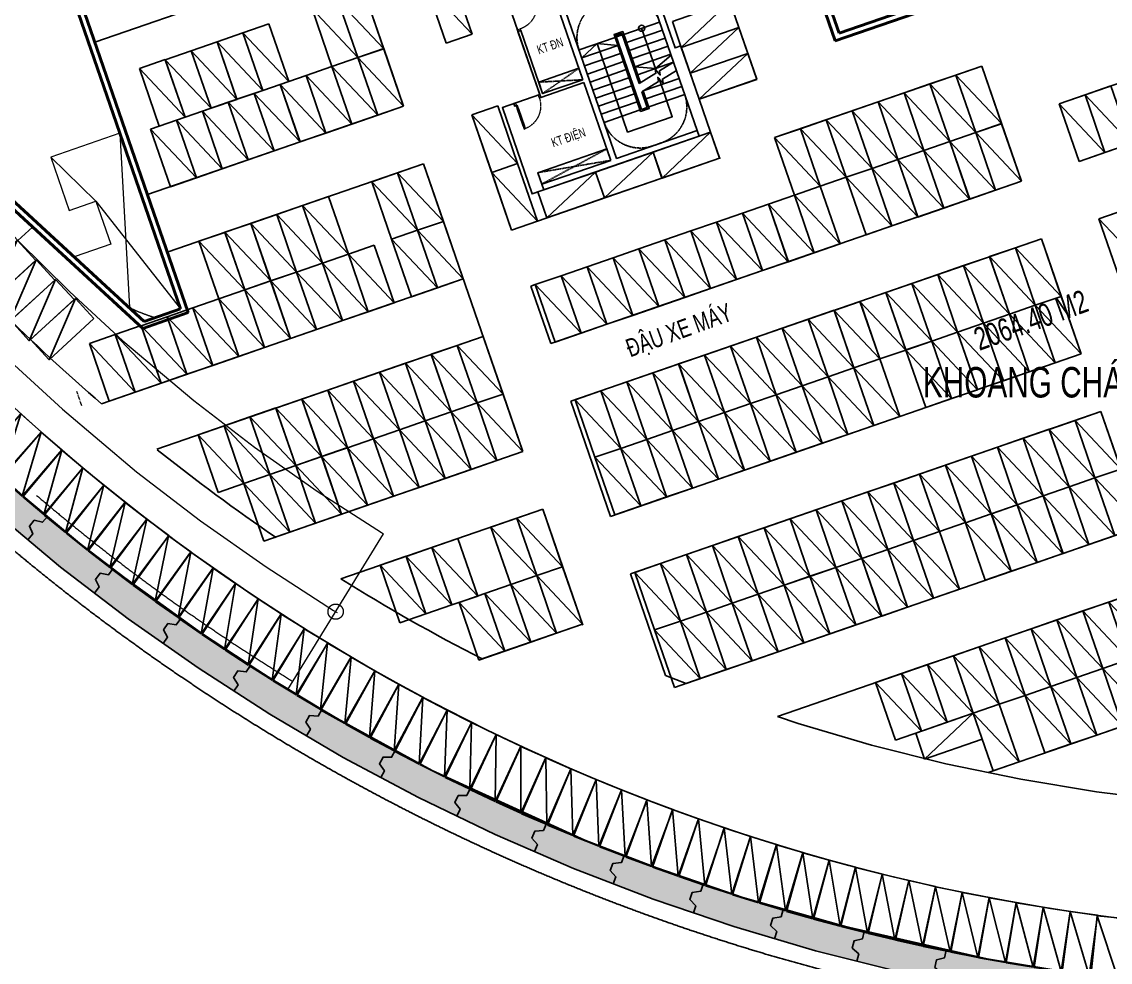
# Model space of a CAD drawing. Header units: millimetres. Extents: x -1534340 to 1713810, y -1348191 to 1114081.
# Drawn here: x 1223628 to 1259372, y -718227 to -687338 of the extents above; entities that cross this region are included whole.
import ezdxf
from ezdxf.enums import TextEntityAlignment as Align

# ---------------------------------------------------------------- set-up
doc = ezdxf.new("R2010")
doc.units = ezdxf.units.MM
doc.header["$LTSCALE"] = 100
for name, pattern in [('CENTER', [2, 1.25, -0.25, 0.25, -0.25]), ('DASHED', [4.5, 3, -1.5]), ('HIDDEN', [0.375, 0.25, -0.125]), ('HIDDEN2', [0.1875, 0.125, -0.0625]), ('Xref_ST_MBDV Cot vach 30.7.2022$0$DASHDOT', [1, 0.5, -0.25, 0, -0.25]), ('Xref_ST_MBDV Cot vach 30.7.2022$0$HIDDEN', [0.375, 0.25, -0.125])]:
    doc.linetypes.add(name, pattern=pattern)
for name, color, linetype in [('ccu12-Manh', 8, 'Continuous'), ('KT-Kich thuoc', 9, 'Continuous'), ('Wall FF', 4, 'Continuous'), ('xemay', 39, 'Continuous'), ('Xref_ST_MBDV Cot vach 30.7.2022$0$A-FLOR-STRS-ARROW', 8, 'Continuous'), ('Xref_ST_MBDV Cot vach 30.7.2022$0$IDEA - dim', 251, 'Continuous'), ('Xref_ST_MBDV Cot vach 30.7.2022$0$KT-Khuat', 9, 'Xref_ST_MBDV Cot vach 30.7.2022$0$HIDDEN'), ('Xref_ST_MBDV Cot vach 30.7.2022$0$KT-Net manh', 139, 'Continuous'), ('Xref_ST_MBDV Cot vach 30.7.2022$0$KT-Text', 7, 'Continuous'), ('Xref_ST_MBDV Cot vach 30.7.2022$0$KT-Thay', 7, 'Continuous'), ('Xref_ST_MBDV Cot vach 30.7.2022$0$Xref_ST_MBDV Cot vach 30.7.2022|Xref_ST_MBDV Cot vach 30.7.2022|Xref_ST_MBDV Cot vach 30.7.2022|Xref_ST_MBDV Cot vach 30.7.2022|A-CORE-OTLN', 2, 'Continuous'), ('Xref_ST_MBDV Cot vach 30.7.2022$0$Xref_ST_MBDV Cot vach 30.7.2022|Xref_ST_MBDV Cot vach 30.7.2022|Xref_ST_MBDV Cot vach 30.7.2022|Xref_ST_MBDV Cot vach 30.7.2022|A-WALL-PATT', 251, 'Continuous'), ('Xref_ST_MBDV Cot vach 30.7.2022$0$Xref_ST_MBDV Cot vach 30.7.2022|Xref_ST_MBDV Cot vach 30.7.2022|Xref_ST_MBDV Cot vach 30.7.2022|Xref_ST_MBDV Cot vach 30.7.2022|ccu12-Thay', 7, 'Continuous'), ('Xref_ST_MBDV Cot vach 30.7.2022$0$Xref_ST_MBDV Cot vach 30.7.2022|Xref_ST_MBDV Cot vach 30.7.2022|Xref_ST_MBDV Cot vach 30.7.2022|Xref_ST_MBDV Cot vach 30.7.2022|Site_plot line', 1, 'Xref_ST_MBDV Cot vach 30.7.2022$0$DASHDOT')]:
    doc.layers.add(name, color=color, linetype=linetype)
for name, color, linetype, lineweight in [('CUA', 37, 'Continuous', 13), ('KT-GIAO THONG HAM', 42, 'Continuous', 13), ('KT-Net cat', 1, 'Continuous', 40), ('KT-Net khuat', 8, 'HIDDEN', 18), ('KT-Net truc', 18, 'CENTER', 9), ('SPE-MEP-HVAC', 140, 'Continuous', 0), ('Xref_ST_MBDV Cot vach 30.7.2022$0$CUA', 37, 'Continuous', 13)]:
    doc.layers.add(name, color=color, linetype=linetype, lineweight=lineweight)
doc.styles.add('Xref_ST_MBDV Cot vach 30.7.2022$0$Arial', font='arial.ttf', dxfattribs={"width": 0.7})

# ---------------------------------------------------------------- blocks, each defined once
blk = doc.blocks.new('PQQQQQ')
at = {"layer": 'KT-Net cat'}
for p, q in [((-62143, -128184), (-56415, -144773)), ((-62267, -128438), (-56670, -144649)), ((-64540, -139186), (-57909, -145288)), ((-64387, -139055), (-57861, -145060)), ((-57861, -145060), (-56670, -144649)), ((-57909, -145288), (-56415, -144773))]:
    blk.add_line(p, q, dxfattribs=at)
at = {"layer": 'SPE-MEP-HVAC', "linetype": 'HIDDEN', "ltscale": 1000}
for p, q in [((-58660, -138883), (-58341, -144609)), ((-59446, -141112), (-60929, -139666)), ((-59446, -141111), (-56670, -144649))]:
    blk.add_line(p, q, dxfattribs=at)
blk.add_lwpolyline([(-56669, -144649), (-58660, -138883), (-60929, -139666), (-60325, -141415), (-59446, -141111), (-58956, -142529), (-60128, -142934), (-58341, -144609, 0.038643), (-57498, -144935)], format="xyb", close=True, dxfattribs=at)
blk = doc.blocks.new('*U576')
blk.add_line((-70, 100), (-70, 700))
for points in [[(-50, 0), (-50, 800), (-90, 800), (-90, 0)], [(-50, 100), (-90, 100), (-90, 700), (-50, 700)], [(-900, -100), (-840, -100), (-840, -40), (-850, -40), (-850, 0), (-900, 0)], [(0, -100), (-60, -100), (-60, -40), (-50, -40), (-50, 0), (0, 0)]]:
    blk.add_lwpolyline(points, close=True)
at = {"linetype": 'Xref_ST_MBDV Cot vach 30.7.2022$0$HIDDEN'}
blk.add_arc((-50, 0), 800, 90, 180, dxfattribs=at)
blk = doc.blocks.new('*U193')
blk.add_line((-70, -100), (-70, -700))
for points in [[(-900, 100), (-840, 100), (-840, 40), (-850, 40), (-850, 0), (-900, 0)], [(-50, 0), (-50, -800), (-90, -800), (-90, 0)], [(0, 100), (-60, 100), (-60, 40), (-50, 40), (-50, 0), (0, 0)], [(-50, -100), (-90, -100), (-90, -700), (-50, -700)]]:
    blk.add_lwpolyline(points, close=True)
at = {"linetype": 'Xref_ST_MBDV Cot vach 30.7.2022$0$HIDDEN'}
blk.add_arc((-50, 0), 800, 180, 270, dxfattribs=at)
blk = doc.blocks.new('tuongnam')
at = {"layer": 'Xref_ST_MBDV Cot vach 30.7.2022$0$A-FLOR-STRS-ARROW'}
for points in [[(-43547.2, 14803.2), (-44006.4, 14519.9), (-43983.3, 14386.3), (-44156.3, 14578.9), (-44129.3, 14444.1), (-44681, 14103.7)], [(-43455.5, 14537.7), (-43914.7, 14254.4), (-43891.6, 14120.8), (-44064.6, 14313.4), (-44037.6, 14178.6), (-44589.3, 13838.2)]]:
    blk.add_lwpolyline(points, dxfattribs=at)
at = {"layer": 'Xref_ST_MBDV Cot vach 30.7.2022$0$IDEA - dim', "color": 1}
for p, q in [((-47583.9, 17302.7), (-46523.3, 14230.6)), ((-48659.1, 15820.7), (-48564.6, 15853.3)), ((-48659.1, 15820.7), (-47908.5, 13646.6)), ((-47846.6, 13773.8), (-48564.6, 15853.3)), ((-46490.6, 14136.1), (-47908.5, 13646.6)), ((-46523.3, 14230.6), (-47846.6, 13773.8)), ((-46490.6, 14136.1), (-45609.5, 11583.9)), ((-48791.9, 13447.4), (-48759.2, 13352.9))]:
    blk.add_line(p, q, dxfattribs=at)
for points in [[(-45609.5, 11583.9), (-47878.1, 10800.7), (-47812.8, 10611.7), (-42708.5, 12373.9), (-42773.7, 12563), (-45420.5, 11649.2), (-47770.1, 18455), (-49235.3, 17949.2)], [(-44797.1, 18423.5), (-42773.7, 12563)], [(-44608, 18488.8), (-43498.5, 15275)]]:
    blk.add_lwpolyline(points, dxfattribs=at)
at = {"layer": 'Xref_ST_MBDV Cot vach 30.7.2022$0$KT-Khuat', "linetype": 'Xref_ST_MBDV Cot vach 30.7.2022$0$HIDDEN'}
for p, q in [((-46653.8, 14608.7), (-47846.6, 13773.8)), ((-47977.2, 14151.9), (-46523.3, 14230.6)), ((-45740, 11962), (-47878.1, 10800.7)), ((-48008.6, 11178.8), (-45609.5, 11583.9))]:
    blk.add_line(p, q, dxfattribs=at)
at = {"layer": 'Xref_ST_MBDV Cot vach 30.7.2022$0$KT-Net manh'}
blk.add_line((-44499.2, 15893.4), (-44500.3, 15955.2), dxfattribs=at)
blk.add_line((-44499.2, 15893.4), (-44500.3, 15955.2), dxfattribs=at)
at = {"layer": 'Xref_ST_MBDV Cot vach 30.7.2022$0$KT-Net manh', "linetype": 'Xref_ST_MBDV Cot vach 30.7.2022$0$HIDDEN'}
for points in [[(-44004.1, 16126.6, 0.4141313), (-45593.3, 16900.3), (-45877.4, 16802.2, 0.4141313), (-46650.8, 15212.8, 1.0000292)], [(-43181.7, 13744.5, -0.4141313), (-43955, 12155.1), (-44239.2, 12057.1, -0.4141313), (-45828.4, 12830.8, -1.0000292)]]:
    blk.add_lwpolyline(points, format="xyb", dxfattribs=at)
at = {"layer": 'Xref_ST_MBDV Cot vach 30.7.2022$0$KT-Net manh'}
for points in [[(-44594.9, 15922.6), (-44115.1, 14533.1)], [(-46559.4, 14948.1), (-46060, 15416.8), (-45377.8, 15356.1)], [(-44023.5, 14267.6), (-43811.6, 13654), (-43779, 13559.5), (-43591.4, 13016), (-45056.5, 12510.2), (-46060, 15416.8)], [(-44817.1, 14651.3), (-44138, 14599.3), (-43628.7, 15039.5)]]:
    blk.add_lwpolyline(points, dxfattribs=at)
blk.add_circle((-44594.9, 15922.6), 100, dxfattribs=at)
blk.add_circle((-44594.9, 15922.6), 100, dxfattribs=at)
at = {"layer": 'Xref_ST_MBDV Cot vach 30.7.2022$0$KT-Thay', "extrusion": (-1.21212e-08, -4.22423e-09, 1)}
for p, q in [((-44004.1, 16126.6), (-45185.6, 15718.6)), ((-43912.7, 15861.9), (-45094.3, 15454)), ((-45469.2, 15620.7), (-46650.8, 15212.8)), ((-43821.3, 15597.2), (-45002.9, 15189.3)), ((-45377.8, 15356.1), (-46559.4, 14948.1)), ((-45286.5, 15091.4), (-46468, 14683.5)), ((-43729.9, 15332.6), (-44911.5, 14924.6)), ((-43638.6, 15067.9), (-44820.1, 14660)), ((-45195.1, 14826.7), (-46376.6, 14418.8)), ((-43547.2, 14803.2), (-44728.8, 14395.3)), ((-45103.7, 14562.1), (-46285.3, 14154.1)), ((-45012.3, 14297.4), (-46193.9, 13889.5)), ((-44921, 14032.7), (-46102.5, 13624.8)), ((-43364.4, 14273.9), (-44546, 13866)), ((-43273.1, 14009.2), (-44454.6, 13601.3)), ((-44829.6, 13768), (-46011.1, 13360.1)), ((-43181.7, 13744.5), (-44363.2, 13336.6)), ((-44738.2, 13503.4), (-45919.8, 13095.4)), ((-44646.8, 13238.7), (-45828.4, 12830.8))]:
    blk.add_line(p, q, dxfattribs=at)
at = {"layer": 'Xref_ST_MBDV Cot vach 30.7.2022$0$KT-Thay'}
blk.add_line((-45421.9, 15637.1), (-45232.9, 15702.3), dxfattribs=at)
for points in [[(-44545.7, 13865.1), (-44346.9, 13289.3), (-44630.5, 13191.4), (-45501.8, 15715.3), (-45218.3, 15813.2), (-44637.4, 14130.6)], [(-44589.3, 13838.2), (-44410.5, 13320.3), (-44599.6, 13255), (-45438.3, 15684.3), (-45249.2, 15749.6), (-44681, 14103.7)]]:
    blk.add_lwpolyline(points, dxfattribs=at)
for points in [[(-46523.3, 14230.6), (-46653.8, 14608.7), (-47977.2, 14151.9), (-47846.6, 13773.8)], [(-45609.5, 11583.9), (-45740, 11962), (-48008.6, 11178.8), (-47878.1, 10800.7)]]:
    blk.add_lwpolyline(points, close=True, dxfattribs=at)
at = {"layer": 'Xref_ST_MBDV Cot vach 30.7.2022$0$CUA', "xscale": -1}
for name, p, rotation in [('*U576', (-48858.3, 16704), 289.0471379551669), ('*U193', (-48759.2, 13352.9), 19.04713795517583)]:
    blk.add_blockref(name, p, dxfattribs=dict(at, rotation=rotation))
at = {"layer": 'Xref_ST_MBDV Cot vach 30.7.2022$0$KT-Text', "style": 'Xref_ST_MBDV Cot vach 30.7.2022$0$Arial', "width": 0.7}
for s, p in [('KT ĐN', (-47554.8, 15202.9)), ('KT ĐIỆN', (-46952.3, 12197.8))]:
    blk.add_text(s, height=300, rotation=19.04714, dxfattribs=at).set_placement(p, align=Align.CENTER)
blk = doc.blocks.new('Xref_ST_MBDV Cot vach 30.7.2022$0$Tuong Vay01-flat-1')
at = {"layer": 'Xref_ST_MBDV Cot vach 30.7.2022$0$Xref_ST_MBDV Cot vach 30.7.2022|Xref_ST_MBDV Cot vach 30.7.2022|Xref_ST_MBDV Cot vach 30.7.2022|Xref_ST_MBDV Cot vach 30.7.2022|A-WALL-PATT'}
h = blk.add_hatch(dxfattribs=at)
h.set_pattern_fill('ACET-2D-VATLIEU04', color=256, scale=50, pattern_type=2)
h.set_pattern_definition([(50, (-11139561.84, -1407213.45), (-225.902474, 189.5546825), [37.5, -412.5]), (355, (-11139561.84, -1407213.45), (32.127212, 367.215716), [30, -330]), (100.4514, (-11139531.95, -1407216.06), (-341.231527, -62.944187), [31.870095, -350.571056]), (46.1842, (-11139561.84, -1407113.45), (-319.180497, 306.252097), [56.25, -618.75]), (96.6356, (-11139517.37, -1407120.34), (-516.995922, -60.144022), [47.805144, -525.8565]), (351.1842, (-11139561.84, -1407113.45), (84.740774, 546.39543), [45, -495]), (21, (-11139511.84, -1407138.45), (-105.680822, 275.3079534), [37.5, -412.5]), (326, (-11139511.84, -1407138.45), (206.128805, 305.59852), [30, -330]), (71.4514, (-11139486.97, -1407155.22), (-328.963765, 110.380101), [31.870095, -350.571056]), (37.5, (-11139561.84, -1407213.45), (-78.1345294, 101.8269012), [0, -326, 0, -335, 0, -331.25]), (7.5, (-11139561.84, -1407213.45), (-23.2793464, 176.824191), [0, -191, 0, -318.5, 0, -126.25]), (327.5, (-11139673.34, -1407213.45), (71.9444175, 112.9301145), [0, -125, 0, -390, 0, -517.5000003]), (317.5, (-11139723.34, -1407213.45), (158.0205496, 172.449169), [0, -162.5, 0, -259, 0, -367.5]), (45, (-11139561.84, -1407213.45), (-150.260191, 150.260191), []), (45, (-11139561.84, -1407152.2), (-150.260191, 150.260191), [])])
h.paths.add_polyline_path([(-82665, -118500), (-81837, -121132), (-80903, -123728), (-79863, -126284), (-78720, -128795), (-77475, -131258), (-76131, -133667), (-74689, -136020), (-73153, -138312), (-71525, -140539), (-69807, -142699), (-68002, -144786), (-66114, -146798), (-64145, -148731), (-62100, -150582), (-59980, -152349), (-57790, -154027), (-55533, -155614), (-53213, -157109), (-50835, -158507), (-48401, -159807), (-45916, -161007), (-43385, -162104), (-40811, -163097), (-38198, -163985), (-35551, -164765), (-32875, -165436), (-30174, -165998), (-27451, -166448), (-24702, -166789), (-4397, -168938), (36420, -167648), (41836, -160719), (12445, -24368), (8473, -9249), (-4719, -5521), (-10557, -9947), (-34021, -27848), (-39777, -32009), (-41249, -35294), (-45787, -38574), (-49368, -38942), (-57644, -44924), (-59845, -46601), (-61969, -48362), (-64020, -50208), (-65993, -52137), (-67887, -54144), (-69696, -56226), (-71420, -58381), (-73054, -60604), (-74596, -62892), (-76043, -65242), (-77394, -67648), (-78645, -70107), (-79794, -72615), (-80841, -75168), (-81782, -77762), (-82617, -80392), (-83343, -83054), (-83961, -85743), (-84468, -88455), (-84865, -91186), (-85149, -93930), (-85321, -96684), (-85381, -99530), (-85329, -102201), (-85163, -104955), (-84886, -107701), (-84496, -110432), (-83996, -113146), (-83385, -115836)], flags=16)
h.paths.add_polyline_path([(-83625, -118781), (-82785, -121452), (-81837, -124086), (-80781, -126680), (-79621, -129228), (-78358, -131727), (-76994, -134172), (-75531, -136560), (-73973, -138886), (-72320, -141146), (-70577, -143337), (-68746, -145455), (-66829, -147497), (-64832, -149459), (-62755, -151337), (-60604, -153130), (-58382, -154833), (-56092, -156444), (-53738, -157960), (-51324, -159379), (-48854, -160699), (-46333, -161916), (-43764, -163030), (-41151, -164038), (-38500, -164938), (-35814, -165730), (-33098, -166411), (-30357, -166981), (-27595, -167438), (-24816, -167783), (-4434, -169940), (36920, -168633), (42913, -160966), (13418, -24135), (9295, -8442), (-4926, -4424), (-11163, -9151), (-34617, -27045), (-40580, -31355), (-42052, -34640), (-46156, -37607), (-49737, -37975), (-58240, -44121), (-60467, -45819), (-62623, -47605), (-64704, -49479), (-66707, -51435), (-68628, -53472), (-70465, -55586), (-72214, -57772), (-73872, -60029), (-75437, -62350), (-76905, -64734), (-78276, -67176), (-79545, -69672), (-80712, -72217), (-81774, -74808), (-82729, -77440), (-83576, -80109), (-84314, -82810), (-84940, -85539), (-85455, -88291), (-85857, -91062), (-86146, -93847), (-86321, -96642), (-86382, -99529), (-86328, -102241), (-86160, -105036), (-85879, -107821), (-85484, -110593), (-84976, -113347), (-84356, -116078)])
at = {"layer": 'Xref_ST_MBDV Cot vach 30.7.2022$0$Xref_ST_MBDV Cot vach 30.7.2022|Xref_ST_MBDV Cot vach 30.7.2022|Xref_ST_MBDV Cot vach 30.7.2022|Xref_ST_MBDV Cot vach 30.7.2022|A-CORE-OTLN', "color": 6}
for points in [[(-62755, -151337), (-60604, -153130), (-58382, -154833), (-56092, -156444), (-53738, -157960), (-51324, -159379), (-48854, -160699), (-46333, -161916), (-43764, -163030), (-41151, -164038), (-38500, -164938), (-35814, -165730), (-33098, -166411)], [(-62100, -150582), (-59980, -152349), (-57790, -154027), (-55533, -155614), (-53213, -157109), (-50835, -158507), (-48401, -159807), (-45916, -161007), (-43385, -162104), (-40811, -163097), (-38198, -163985), (-35551, -164765), (-32875, -165436), (-30174, -165998), (-27451, -166448)]]:
    blk.add_lwpolyline(points, dxfattribs=at)
at = {"layer": 'Xref_ST_MBDV Cot vach 30.7.2022$0$Xref_ST_MBDV Cot vach 30.7.2022|Xref_ST_MBDV Cot vach 30.7.2022|Xref_ST_MBDV Cot vach 30.7.2022|Xref_ST_MBDV Cot vach 30.7.2022|ccu12-Thay', "ltscale": 10}
for points in [[(-61680, -152234), (-61520, -152042), (-61632, -151786), (-61472, -151593), (-61200, -151657), (-61040, -151465)], [(-59493, -153981), (-59341, -153783), (-59464, -153532), (-59311, -153333), (-59037, -153386), (-58885, -153188)], [(-57237, -155639), (-57093, -155434), (-57226, -155188), (-57082, -154983), (-56805, -155025), (-56661, -154821)], [(-54915, -157202), (-54779, -156992), (-54922, -156752), (-54787, -156541), (-54508, -156572), (-54373, -156362)], [(-52531, -158670), (-52404, -158455), (-52557, -158220), (-52430, -158004), (-52151, -158023), (-52024, -157808)], [(-50089, -160039), (-49971, -159819), (-50133, -159590), (-50015, -159370), (-49736, -159377), (-49618, -159157)], [(-47594, -161307), (-47485, -161082), (-47656, -160861), (-47547, -160636), (-47267, -160632), (-47159, -160407)], [(-45048, -162473), (-44949, -162244), (-45129, -162029), (-45029, -161800), (-44750, -161785), (-44651, -161555)], [(-42458, -163534), (-42368, -163301), (-42556, -163094), (-42466, -162860), (-42188, -162834), (-42098, -162601)], [(-39826, -164488), (-39745, -164251), (-39942, -164052), (-39862, -163816), (-39585, -163778), (-39504, -163541)], [(-37157, -165334), (-37087, -165094), (-37291, -164903), (-37221, -164664), (-36945, -164614), (-36875, -164375)], [(-34456, -166070), (-34396, -165828), (-34608, -165646), (-34547, -165403), (-34274, -165343), (-34213, -165100)], [(-31728, -166696), (-31677, -166451), (-31896, -166278), (-31845, -166033), (-31575, -165961), (-31524, -165717)]]:
    blk.add_lwpolyline(points, dxfattribs=at)
at = {"layer": 'Xref_ST_MBDV Cot vach 30.7.2022$0$Xref_ST_MBDV Cot vach 30.7.2022|Xref_ST_MBDV Cot vach 30.7.2022|Xref_ST_MBDV Cot vach 30.7.2022|Xref_ST_MBDV Cot vach 30.7.2022|Site_plot line', "ltscale": 5000}
blk.add_arc((-17764, -99529), 69167, 126.14636, 263.7927, dxfattribs=at)
blk = doc.blocks.new('*U2361')
for p, q in [((666, 1982), (693, 2011)), ((1232, 1489), (680, 1996)), ((1218, 1474), (1245, 1504)), ((-565, 641), (-592, 612)), ((-26, 119), (-579, 627)), ((-13, 134), (-40, 104))]:
    blk.add_line(p, q)
for points in [[(1319, 1436), (1292, 1407), (592, 2049), (619, 2079)], [(1427, 1405), (1386, 1361), (1342, 1402), (1349, 1409), (1319, 1436), (1353, 1473)], [(34, 37), (61, 66), (-639, 709), (-666, 679)], [(74, -68), (114, -23), (70, 17), (63, 10), (34, 37), (0, 0)]]:
    blk.add_lwpolyline(points, close=True)
at = {"linetype": 'HIDDEN2'}
for centre, start, end in [((1319, 1436), 137.4325, 227.4325), ((34, 37), 47.4325, 137.4324)]:
    blk.add_arc(centre, 950, start, end, dxfattribs=at)
blk = doc.blocks.new('JGGHJGHJH')
at = {"layer": 'KT-Net cat'}
for p, q in [((-38710, 38762), (-35810, 39763)), ((-33730, 33737), (-35810, 39763)), ((-38644, 38572), (-35934, 39508)), ((-33919, 33671), (-35934, 39508)), ((-38644, 38572), (-38710, 38762)), ((-43467, 37119), (-40600, 38109)), ((-43212, 36995), (-40535, 37920)), ((-40535, 37920), (-40600, 38109)), ((-41386, 31093), (-43467, 37119)), ((-41197, 31159), (-43212, 36995)), ((-35996, 35705), (-34767, 36129)), ((-35963, 35610), (-34735, 36035)), ((-40439, 34171), (-42046, 33616)), ((-40406, 34076), (-42013, 33522)), ((-55047, 23626), (-60341, 21799)), ((-55047, 23626), (-53807, 20033)), ((-55171, 23372), (-60086, 21675)), ((-55171, 23372), (-53996, 19968)), ((-60341, 21799), (-59541, 19483)), ((-60086, 21675), (-59352, 19548)), ((-53996, 19968), (-53807, 20033)), ((-59352, 19548), (-59541, 19483)), ((-53343, 18077), (-53154, 18143)), ((-53343, 18077), (-52169, 14676)), ((-53154, 18143), (-51914, 14552)), ((-57818, 15105), (-58007, 15040)), ((-58007, 15040), (-57208, 12724)), ((-57818, 15105), (-57084, 12979)), ((-52169, 14676), (-57084, 12979)), ((-51914, 14552), (-57208, 12724))]:
    blk.add_line(p, q, dxfattribs=at)
at = {"layer": 'CUA'}
for p, rotation in [((-40600, 38110), 331.5945428504715), ((-53806, 20033), 241.5945428504704)]:
    blk.add_blockref('*U2361', p, dxfattribs=dict(at, rotation=rotation))
for p, xscale, rotation in [((-40535, 37920), -1, 246.4795983018781), ((-53996, 19968), -0.9999999999999999, 156.479598301877)]:
    blk.add_blockref('*U2361', p, dxfattribs=dict(at, xscale=xscale, rotation=rotation))
at = {"layer": 'Xref_ST_MBDV Cot vach 30.7.2022$0$KT-Text', "attachment_point": 2, "style": 'Xref_ST_MBDV Cot vach 30.7.2022$0$Arial'}
for insert, char_height, width, rotation in [((-38358, 35509), 500, 5799.35, 198.4149), ((-55130, 18497), 750, 3609.5, 288.4149)]:
    blk.add_mtext('\\W0.6000;SẢNH VĂN PHÒNG', dxfattribs=dict(at, insert=insert, char_height=char_height, width=width, rotation=rotation))
blk = doc.blocks.new('plot bike')
at = {"linetype": 'HIDDEN', "ltscale": 1000}
blk.add_line((0, 450), (2000, -450), dxfattribs=at)
blk.add_lwpolyline([(0, 450), (2000, 450), (2000, -450), (0, -450)], close=True, dxfattribs=at)
blk = doc.blocks.new('*U305')
at = {"layer": 'xemay', "xscale": -1, "rotation": 90}
blk.add_blockref('plot bike', (450, 2000), dxfattribs=at)
blk = doc.blocks.new('*U306')
at = {"layer": 'KT-Kich thuoc', "color": 0, "linetype": 'ByBlock', "lineweight": -2, "transparency": 16777216}
for p, rotation in [((-98435, 20484), 138.5159395514908), ((-97757, 19892), 139.3015357156274), ((-97071, 19310), 140.0871318797635), ((-96376, 18737), 140.8727280438997), ((-95674, 18174), 141.6583242080362), ((-94965, 17621), 142.4439203721729), ((-94248, 17077), 143.2295165363095), ((-93523, 16543), 144.015112700446), ((-92791, 16019), 144.8007088645826), ((-92052, 15506), 145.5863050287192), ((-91306, 15002), 146.3719011928558), ((-90553, 14509), 147.1574973569925), ((-89794, 14026), 147.943093521129), ((-89028, 13554), 148.7286896852656), ((-88255, 13092), 149.5142858494022), ((-87477, 12640), 150.2998820135388), ((-86692, 12200), 151.0854781776754), ((-85901, 11770), 151.871074341812), ((-85105, 11351), 152.6566705059486), ((-84302, 10943), 153.4422666700852), ((-83495, 10547), 154.2278628342218), ((-82681, 10161), 155.0134589983583), ((-81863, 9786), 155.7990551624945), ((-81040, 9423), 156.5846513266311), ((-80211, 9071), 157.3702474907672), ((-79378, 8730), 158.1558436549034), ((-78541, 8401), 158.94143981904), ((-77699, 8084), 159.7270359831761), ((-76852, 7778), 160.5126321473122), ((-76002, 7483), 161.2982283114488), ((-75147, 7200), 162.0838244755849), ((-74289, 6929), 162.8694206397211), ((-73427, 6670), 163.6550168038572), ((-72562, 6423), 164.4406129679934), ((-71693, 6187), 165.2262091321299), ((-70821, 5964), 166.0118052962666), ((-69947, 5752), 166.7974014604027), ((-69069, 5553), 167.5829976245388), ((-68189, 5365), 168.3685937886754), ((-67306, 5190), 169.154189952812), ((-66421, 5027), 169.9397861169481), ((-65534, 4876), 170.7253822810843), ((-64645, 4737), 171.5109784452204), ((-63754, 4610), 172.296574609357), ((-62861, 4498), 173.9587560438888)]:
    blk.add_blockref('*U305', p, dxfattribs=dict(at, rotation=rotation))
blk = doc.blocks.new('dfgdgdggd')
at = {"layer": 'KT-Net truc'}
blk.add_line((-97103, 21344), (-97266, 21816), dxfattribs=at)
at = {"layer": 'xemay'}
for p, q in [((-74938, 32065), (-77696, 40052)), ((-65007, 31262), (-44921, 38196)), ((-85134, 33252), (-86439, 37033)), ((-96677, 33287), (-88265, 36192)), ((-86568, 31276), (-88265, 36192)), ((-64355, 29371), (-44268, 36306)), ((-63702, 27481), (-43615, 34415)), ((-74356, 30150), (-67551, 32499)), ((-67551, 32499), (-66245, 28718)), ((-76829, 31412), (-74938, 32065)), ((-64355, 29371), (-65007, 31262)), ((-94948, 28277), (-86795, 31092)), ((-82989, 27116), (-84295, 30897)), ((-76453, 30325), (-76176, 29521)), ((-82989, 27116), (-76133, 29483)), ((-94295, 26387), (-85882, 29291)), ((-82619, 19839), (-85882, 29291)), ((-81700, 23383), (-66245, 28718)), ((-62397, 23700), (-63702, 27481)), ((-81047, 21492), (-65593, 26828)), ((-65593, 26828), (-64287, 23047)), ((-96454, 21410), (-84577, 25510)), ((-82211, 25322), (-82353, 25273)), ((-81700, 23383), (-82353, 25273)), ((-94636, 19922), (-83924, 23620)), ((-79742, 17711), (-64287, 23047)), ((-79742, 17711), (-81047, 21492)), ((-79089, 15821), (-63634, 21156)), ((-62329, 17375), (-63634, 21156)), ((-90725, 17040), (-82619, 19839)), ((-88600, 15658), (-81966, 17948)), ((-80652, 14142), (-81966, 17948)), ((-77259, 12221), (-62329, 17375)), ((-77937, 12482), (-79089, 15821)), ((-61676, 15485), (-74258, 11141)), ((-83931, 13038), (-80661, 14167)), ((-60371, 11704), (-67337, 9299))]:
    blk.add_line(p, q, dxfattribs=at)
blk.add_lwpolyline([(-104454, 26548, 0.184726), (-63049, 4518), (-41381, 2225)], format="xyb", dxfattribs=at)
for points in [[(-77937, 12482), (-77259, 12221)], [(-74258, 11141), (-73579, 10911), (-71167, 10200), (-68728, 9588), (-66266, 9076), (-63786, 8665), (-61211, 8346), (-41369, 6246), (-39723, 6298)]]:
    blk.add_lwpolyline(points, dxfattribs=at)
for centre, start, end in [((-54955, 69657), 225.21254, 229.30006), ((-54955, 69657), 231.4358, 235.81066), ((-54964, 69682), 238.09288, 242.89888)]:
    blk.add_arc(centre, 63640, start, end, dxfattribs=at)
at = {"layer": 'KT-Kich thuoc'}
blk.add_blockref('*U306', (0, 0), dxfattribs=at)
at = {"layer": 'xemay'}
for p, xscale, rotation in [((-84709, 33399), -1, 289.0471379636341), ((-87613, 32925), -1, 289.0471379636341), ((-88464, 32632), -1, 289.0471379636341), ((-77563, 33539), -1, 199.0471379636331), ((-90732, 31848), -1, 289.0471379636341), ((-77269, 32688), -1, 199.0471379636331), ((-92434, 31261), -1, 289.0471379636341), ((-91583, 31555), -1, 289.0471379636341), ((-93285, 30967), -1, 289.0471379636341), ((-86960, 31035), -1, 289.0471379636341), ((-76976, 31837), -1, 199.0471379636331), ((-94135, 30674), -1, 289.0471379636341), ((-87811, 30741), -1, 289.0471379636341), ((-89513, 30154), -1, 289.0471379636341), ((-88662, 30447), -1, 289.0471379636341), ((-68174, 30168), -1, 289.0471379636341), ((-67323, 30462), -1, 289.0471379636341), ((-90363, 29860), -1, 289.0471379636341), ((-69025, 29875), -1, 289.0471379636341), ((-63079, 29812), -1, 289.0471379636341), ((-91214, 29566), -1, 289.0471379636341), ((-69875, 29581), -1, 289.0471379636341), ((-63929, 29518), -1, 289.0471379636341), ((-92065, 29273), -1, 289.0471379636341), ((-83216, 29154), -1, 289.0471379636341), ((-70726, 29287), -1, 289.0471379636341), ((-92915, 28979), -1, 289.0471379636341), ((-71577, 28993), -1, 289.0471379636341), ((-93766, 28685), -1, 289.0471379636341), ((-73278, 28406), -1, 289.0471379636341), ((-72428, 28700), -1, 289.0471379636341), ((-66671, 28571), -1, 289.0471379636341), ((-78197, 29247), -1, 199.0471379636331), ((-67521, 28278), -1, 289.0471379636341), ((-80088, 28594), -1, 199.0471379636331), ((-69223, 27690), -1, 289.0471379636341), ((-68372, 27984), -1, 289.0471379636341), ((-70074, 27397), -1, 289.0471379636341), ((-86506, 26960), -1, 289.0471379636341), ((-85655, 27254), -1, 289.0471379636341), ((-82564, 27263), -1, 289.0471379636341), ((-81978, 27941), -1, 199.0471379636331), ((-70924, 27103), -1, 289.0471379636341), ((-73476, 26222), -1, 289.0471379636341), ((-72626, 26515), -1, 289.0471379636341), ((-89625, 25883), -1, 289.0471379636341), ((-88774, 26177), -1, 289.0471379636341), ((-74327, 25928), -1, 289.0471379636341), ((-90476, 25589), -1, 289.0471379636341), ((-75178, 25634), -1, 289.0471379636341), ((-62624, 25737), -1, 289.0471379636341), ((-91326, 25296), -1, 289.0471379636341), ((-85002, 25363), -1, 289.0471379636341), ((-76029, 25341), -1, 289.0471379636341), ((-92177, 25002), -1, 289.0471379636341), ((-85853, 25070), -1, 289.0471379636341), ((-76879, 25047), -1, 289.0471379636341), ((-65365, 24790), -1, 289.0471379636341), ((-100397, 25097), -0.9999999999999999, 222.4888155425928), ((-87271, 24580), -1, 289.0471379636341), ((-78581, 24460), -1, 289.0471379636341), ((-77730, 24753), -1, 289.0471379636341), ((-66216, 24497), -1, 289.0471379636341), ((-99769, 24452), -0.9999999999999999, 222.4888155425928), ((-88122, 24286), -1, 289.0471379636341), ((-79431, 24166), -1, 289.0471379636341), ((-67067, 24203), -1, 289.0471379636341), ((-89823, 23699), -1, 289.0471379636341), ((-88972, 23993), -1, 289.0471379636341), ((-80282, 23872), -1, 289.0471379636341), ((-67917, 23909), -1, 289.0471379636341), ((-99133, 23813), -0.9999999999999999, 222.4888155425928), ((-90674, 23405), -1, 289.0471379636341), ((-81133, 23578), -1, 289.0471379636341), ((-68768, 23616), -1, 289.0471379636341), ((-91525, 23112), -1, 289.0471379636341), ((-70470, 23028), -1, 289.0471379636341), ((-69619, 23322), -1, 289.0471379636341), ((-98484, 23188), -0.9999999999999999, 222.4888155425928), ((-92375, 22818), -1, 289.0471379636341), ((-71320, 22734), -1, 289.0471379636341), ((-64713, 22900), -1, 289.0471379636341), ((-93226, 22524), -1, 289.0471379636341), ((-72171, 22441), -1, 289.0471379636341), ((-66414, 22313), -1, 289.0471379636341), ((-65563, 22606), -1, 289.0471379636341), ((-94927, 21937), -1, 289.0471379636341), ((-94077, 22230), -1, 289.0471379636341), ((-73022, 22147), -1, 289.0471379636341), ((-67265, 22019), -1, 289.0471379636341), ((-95778, 21643), -1, 289.0471379636341), ((-83697, 21582), -1, 289.0471379636341), ((-74723, 21560), -1, 289.0471379636341), ((-73872, 21853), -1, 289.0471379636341), ((-68115, 21725), -1, 289.0471379636341), ((-84548, 21289), -1, 289.0471379636341), ((-75574, 21266), -1, 289.0471379636341), ((-68966, 21431), -1, 289.0471379636341), ((-85398, 20995), -1, 289.0471379636341), ((-76425, 20972), -1, 289.0471379636341), ((-70668, 20844), -1, 289.0471379636341), ((-86249, 20701), -1, 289.0471379636341), ((-77275, 20679), -1, 289.0471379636341), ((-71518, 20550), -1, 289.0471379636341), ((-87100, 20408), -1, 289.0471379636341), ((-78126, 20385), -1, 289.0471379636341), ((-72369, 20257), -1, 289.0471379636341), ((-88801, 19820), -1, 289.0471379636341), ((-87951, 20114), -1, 289.0471379636341), ((-79828, 19797), -1, 289.0471379636341), ((-78977, 20091), -1, 289.0471379636341), ((-73220, 19963), -1, 289.0471379636341), ((-89652, 19526), -1, 289.0471379636341), ((-83044, 19692), -1, 289.0471379636341), ((-74071, 19669), -1, 289.0471379636341), ((-90503, 19233), -1, 289.0471379636341), ((-84746, 19104), -1, 289.0471379636341), ((-83895, 19398), -1, 289.0471379636341), ((-75772, 19082), -1, 289.0471379636341), ((-74921, 19375), -1, 289.0471379636341), ((-63407, 19119), -1, 289.0471379636341), ((-91353, 18939), -1, 289.0471379636341), ((-85596, 18811), -1, 289.0471379636341), ((-76623, 18788), -1, 289.0471379636341), ((-64258, 18825), -1, 289.0471379636341), ((-92204, 18645), -1, 289.0471379636341), ((-86447, 18517), -1, 289.0471379636341), ((-77473, 18494), -1, 289.0471379636341), ((-65109, 18532), -1, 289.0471379636341), ((-87298, 18223), -1, 289.0471379636341), ((-78324, 18201), -1, 289.0471379636341), ((-65959, 18238), -1, 289.0471379636341), ((-88999, 17636), -1, 289.0471379636341), ((-88149, 17930), -1, 289.0471379636341), ((-79175, 17907), -1, 289.0471379636341), ((-67661, 17650), -1, 289.0471379636341), ((-66810, 17944), -1, 289.0471379636341), ((-89850, 17342), -1, 289.0471379636341), ((-68511, 17357), -1, 289.0471379636341), ((-90701, 17048), -1, 289.0471379636341), ((-69362, 17063), -1, 289.0471379636341), ((-63605, 16935), -1, 289.0471379636341), ((-62754, 17228), -1, 289.0471379636341), ((-70213, 16769), -1, 289.0471379636341), ((-64456, 16641), -1, 289.0471379636341), ((-71064, 16476), -1, 289.0471379636341), ((-65307, 16347), -1, 289.0471379636341), ((-81739, 15911), -1, 289.0471379636341), ((-72765, 15888), -1, 289.0471379636341), ((-71914, 16182), -1, 289.0471379636341), ((-66157, 16054), -1, 289.0471379636341), ((-82590, 15617), -1, 289.0471379636341), ((-73616, 15594), -1, 289.0471379636341), ((-67008, 15760), -1, 289.0471379636341), ((-74467, 15301), -1, 289.0471379636341), ((-68710, 15172), -1, 289.0471379636341), ((-84527, 14948), -1, 289.0471379636341), ((-75317, 15007), -1, 289.0471379636341), ((-69560, 14879), -1, 289.0471379636341), ((-85378, 14654), -1, 289.0471379636341), ((-77019, 14420), -1, 289.0471379636341), ((-76168, 14713), -1, 289.0471379636341), ((-70411, 14585), -1, 289.0471379636341), ((-86229, 14361), -1, 289.0471379636341), ((-77869, 14126), -1, 289.0471379636341), ((-71262, 14291), -1, 289.0471379636341), ((-81937, 13727), -1, 289.0471379636341), ((-81086, 14020), -1, 289.0471379636341), ((-72963, 13704), -1, 289.0471379636341), ((-72112, 13998), -1, 289.0471379636341), ((-82788, 13433), -1, 289.0471379636341), ((-73814, 13410), -1, 289.0471379636341), ((-83638, 13139), -1, 289.0471379636341), ((-74665, 13117), -1, 289.0471379636341), ((-62300, 13154), -1, 289.0471379636341), ((-75515, 12823), -1, 289.0471379636341), ((-63151, 12860), -1, 289.0471379636341), ((-76366, 12529), -1, 289.0471379636341), ((-64852, 12273), -1, 289.0471379636341), ((-64001, 12566), -1, 289.0471379636341), ((-77217, 12235), -1, 289.0471379636341), ((-65703, 11979), -1, 289.0471379636341), ((-66553, 11685), -1, 289.0471379636341), ((-67404, 11391), -1, 289.0471379636341), ((-68255, 11098), -1, 289.0471379636341), ((-62498, 10970), -1, 289.0471379636341), ((-69956, 10510), -1, 289.0471379636341), ((-69106, 10804), -1, 289.0471379636341), ((-63349, 10676), -1, 289.0471379636341), ((-64199, 10382), -1, 289.0471379636341), ((-65050, 10088), -1, 289.0471379636341), ((-66751, 9501), -1, 289.0471379636341), ((-69573, 10167), -1.000000000000001, 199.0471379636341)]:
    blk.add_blockref('plot bike', p, dxfattribs=dict(at, xscale=xscale, rotation=rotation))
blk = doc.blocks.new('3123')
at = {"layer": 'Defpoints'}
for points in [[(1265070.5, -674317.6), (1247701.5, -680314.2), (1250344.9, -687970.7), (1267903, -681908.9)], [(1258056.8, -718567.7), (1255334.7, -718116.8), (1249957, -716883.8), (1247310.4, -716103.8), (1244804.4, -715252.7), (1242123.5, -714223.3), (1237107.2, -711926.3), (1233869.7, -710153.6), (1231728.4, -708863), (1229525, -707416.9), (1227011.1, -705603.9), (1225451.9, -704404), (1223963, -703163.4), (1221977.9, -701406.9)], [(1223502.7, -694527.2), (1223984.8, -694081.1), (1227599.5, -697407.6), (1229092.9, -696892), (1223430.7, -680492), (1235955.3, -676167.9), (1240638.4, -689732.2), (1239409.5, -690156.4), (1240388.6, -692992.2), (1246249.1, -690968.9), (1245270.1, -688133.1), (1245081, -688198.4), (1243971.5, -684984.5), (1245011.2, -684625.5), (1243966.9, -681600.7), (1240375, -682840.9), (1237845.8, -675515.2), (1262540.5, -666989.4)]]:
    blk.add_lwpolyline(points, dxfattribs=at)
at = {"layer": 'KT-Net khuat', "linetype": 'HIDDEN', "ltscale": 3000}
blk.add_line((1232365.3, -709269.3), (1235505.3, -704155.2), dxfattribs=at)
blk.add_circle((1233935.3, -706712.2), 250.8, dxfattribs=at)
at = {"layer": 'xemay'}
blk.add_lwpolyline([(1242142.2, -714231.5), (1244488, -715131.3), (1247310.4, -716103.8), (1251033.2, -717153.8), (1254019.2, -717843.3)], dxfattribs=at)
blk.add_blockref('PQQQQQ', (1285508.2, -552119.2))
at = {"layer": 'KT-GIAO THONG HAM'}
blk.add_lwpolyline([(1202122.9, -667955.6), (1202842.8, -670619.2), (1203670.8, -673251.2), (1204605.5, -675847.3), (1205645.4, -678403), (1206788.6, -680914.3), (1208033.3, -683376.7), (1209377.5, -685786.4), (1210818.9, -688139.2), (1212355, -690431.2), (1213983.4, -692658.6), (1215701.3, -694817.8), (1217505.8, -696905.1), (1219394, -698917), (1221362.7, -700850.2), (1223408.7, -702701.5), (1225528.5, -704467.8), (1227718.5, -706146.1), (1229975.2, -707733.7), (1232294.8, -709227.9), (1234673.5, -710626.2), (1237107.2, -711926.3), (1239591.9, -713126), (1242142.2, -714231.5)], dxfattribs=at)
blk.add_lwpolyline([(1208648.2, -664971.9), (1207579.4, -666266.2, 0.2813687), (1205811.4, -678655.6), (1206761, -680859.6), (1208033.3, -683376.7), (1209377.5, -685786.4), (1210818.9, -688139.2), (1212355, -690431.2), (1213983.4, -692658.6), (1215701.3, -694817.8), (1217505.8, -696905.1), (1219394, -698917), (1221362.7, -700850.2), (1223408.7, -702701.5), (1225528.5, -704467.8), (1227718.5, -706146.1), (1229975.2, -707733.7), (1232294.8, -709227.9), (1234673.5, -710626.2), (1237107.2, -711926.3), (1239591.9, -713126), (1242142.2, -714231.5)], format="xyb", dxfattribs=at)
at = {"layer": 'KT-Net khuat', "linetype": 'HIDDEN', "ltscale": 3000}
for points in [[(1220161.4, -690786.7), (1221908.3, -692823.3), (1223502.7, -694527.2), (1225193.4, -696202.7), (1226948.5, -697812.8), (1229275.2, -699779.9), (1231270.9, -701309.2), (1233327.4, -702755.9), (1235441.1, -704117.5), (1235505.3, -704155.2)], [(1217884.3, -692739.9), (1219673.5, -694825.6), (1221350.8, -696618.2), (1223122.8, -698374.3), (1224965.2, -700064.6), (1227393.4, -702117.3), (1229494.7, -703727.7), (1231651.3, -705244.8), (1233868, -706672.7), (1233985, -706741.4)]]:
    blk.add_lwpolyline(points, dxfattribs=at)
blk.add_lwpolyline([(1232528.8, -709003, -0.0386933), (1224112.1, -702892.2)], format="xyb", dxfattribs=at)
blk.add_blockref('Xref_ST_MBDV Cot vach 30.7.2022$0$Tuong Vay01-flat-1', (1285508.2, -552119.2))
at = {"layer": 'KT-Kich thuoc'}
blk.add_blockref('tuongnam', (1288579.5, -703473.3), dxfattribs=at)
at = {"layer": 'KT-Kich thuoc', "rotation": 90.0000000101143}
blk.add_blockref('JGGHJGHJH', (1287463.3, -644501.5), dxfattribs=at)
at = {"layer": 'xemay'}
blk.add_blockref('dfgdgdggd', (1322702.6, -721293.7), dxfattribs=at)
at = {"layer": 'Defpoints', "style": 'Xref_ST_MBDV Cot vach 30.7.2022$0$Arial', "width": 0.7}
blk.add_text('2064.40 M2', height=750, rotation=20, dxfattribs=at).set_placement((1254947.6, -697797.6), align=Align.MIDDLE_LEFT)
at = {"layer": 'Wall FF', "linetype": 'DASHED', "ltscale": 200, "style": 'Xref_ST_MBDV Cot vach 30.7.2022$0$Arial', "width": 0.7}
blk.add_text('KHOANG CHÁY 3', height=1000, dxfattribs=at).set_placement((1253220.1, -699178.6), align=Align.MIDDLE_LEFT)
at = {"layer": 'Xref_ST_MBDV Cot vach 30.7.2022$0$KT-Text', "style": 'Xref_ST_MBDV Cot vach 30.7.2022$0$Arial', "width": 0.7}
blk.add_text('ĐẬU XE MÁY', height=600, rotation=20, dxfattribs=at).set_placement((1243505.7, -698082.7), align=Align.MIDDLE_LEFT)

msp = doc.modelspace()

# ---------------------------------------------------------------- block references
at = {"layer": 'ccu12-Manh'}
msp.add_blockref('3123', (0, 0), dxfattribs=at)

doc.saveas('drawing.dxf')
